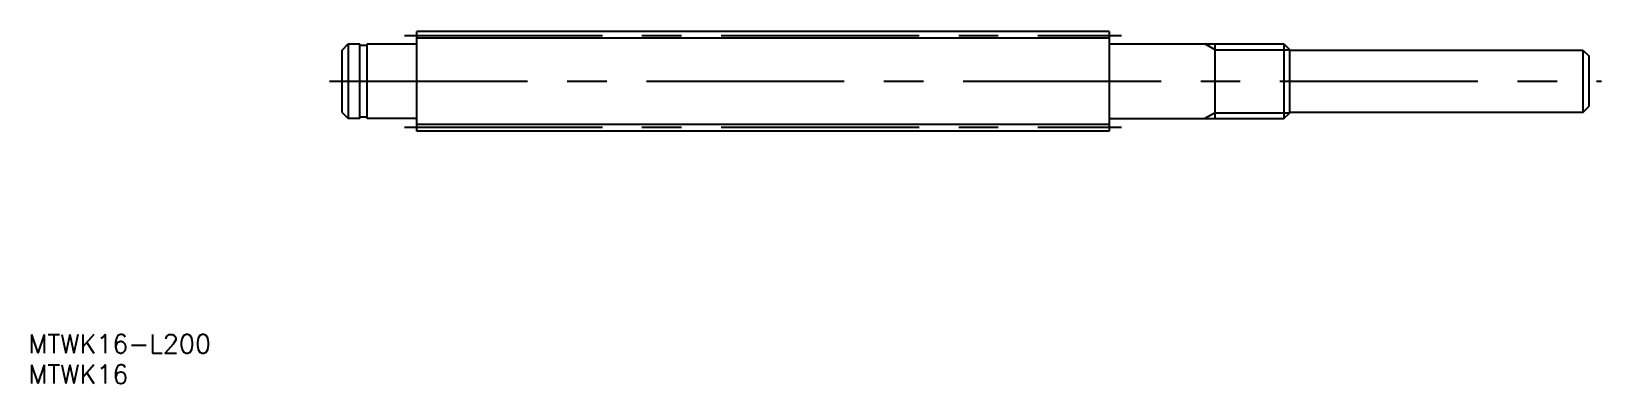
# Model space of a CAD drawing. Extents: x -50 to 202, y -49 to 8.
import ezdxf

# ---------------------------------------------------------------- set-up
doc = ezdxf.new("R2010")
doc.units = 0
doc.linetypes.add('CENTER', pattern=[50.8, 31.75, -6.35, 6.35, -6.35])
doc.layers.get('0').update_dxf_attribs({"linetype": 'CONTINUOUS'})
doc.layers.add('CENTER', color=1, linetype='CONTINUOUS')
doc.styles.get("Standard").update_dxf_attribs({"font": 'txt.shx', "height": 3, "bigfont": 'bigfont.shx'})

msp = doc.modelspace()

# ---------------------------------------------------------------- linework, layer by layer
at = {"color": 7, "linetype": 'CONTINUOUS'}
for p, q in [((123, 8), (12, 8)), ((12, -8), (12, 8)), ((123, 8), (123, -8)), ((0, 5), (1, 6)), ((1, 6), (1, -6)), ((1, 6), (2.85, 6)), ((2.85, -6), (2.85, 6)), ((4, 5.75), (2.85, 5.75)), ((4, -6), (4, 6)), ((4, 6), (11.7, 6)), ((123.3, 6), (151.05, 6)), ((140, -6), (140, 6)), ((151.05, 6), (151.05, -6)), ((151.05, 6), (152, 5.05)), ((152, -5.05), (152, 5.05)), ((0, -5), (0, 5)), ((152, 5), (199, 5)), ((199, 5), (200, 4)), ((199, 5), (199, -5)), ((200, -4), (200, 4)), ((0, -5), (1, -6)), ((199, -5), (152, -5)), ((199, -5), (200, -4)), ((2.85, -6), (1, -6)), ((4, -5.75), (2.85, -5.75)), ((11.7, -6), (4, -6)), ((123.3, -6), (151.05, -6)), ((151.05, -6), (152, -5.05)), ((123, -8), (12, -8))]:
    msp.add_line(p, q, dxfattribs=at)
at = {"color": 3, "linetype": 'CONTINUOUS'}
for p, q in [((123, 6.92), (12, 6.92)), ((140, 5.05), (138.36, 6)), ((140, 5.05), (152, 5.05)), ((123, -6.92), (12, -6.92)), ((140, -5.05), (138.36, -6)), ((140, -5.05), (152, -5.05))]:
    msp.add_line(p, q, dxfattribs=at)
at = {"color": 7, "linetype": 'CONTINUOUS'}
for centre, start, end in [((11.7, 6.3), 270, 0), ((123.3, 6.3), 180, 270), ((11.7, -6.3), 0, 90), ((123.3, -6.3), 90, 180)]:
    msp.add_arc(centre, 0.3, start, end, dxfattribs=at)
at = {"layer": 'CENTER', "color": 1, "linetype": 'CENTER'}
for p, q in [((10, 7.35), (125, 7.35)), ((-2, 0), (202, 0)), ((10, -7.35), (125, -7.35))]:
    msp.add_line(p, q, dxfattribs=at)

# ---------------------------------------------------------------- texts
at = {"color": 7, "linetype": 'CONTINUOUS'}
for s, p in [('MTWK16-L200', (-50.34, -43.65)), ('MTWK16', (-50.34, -48.53))]:
    msp.add_text(s, height=3, dxfattribs=at).set_placement(p)

doc.saveas('drawing.dxf')
